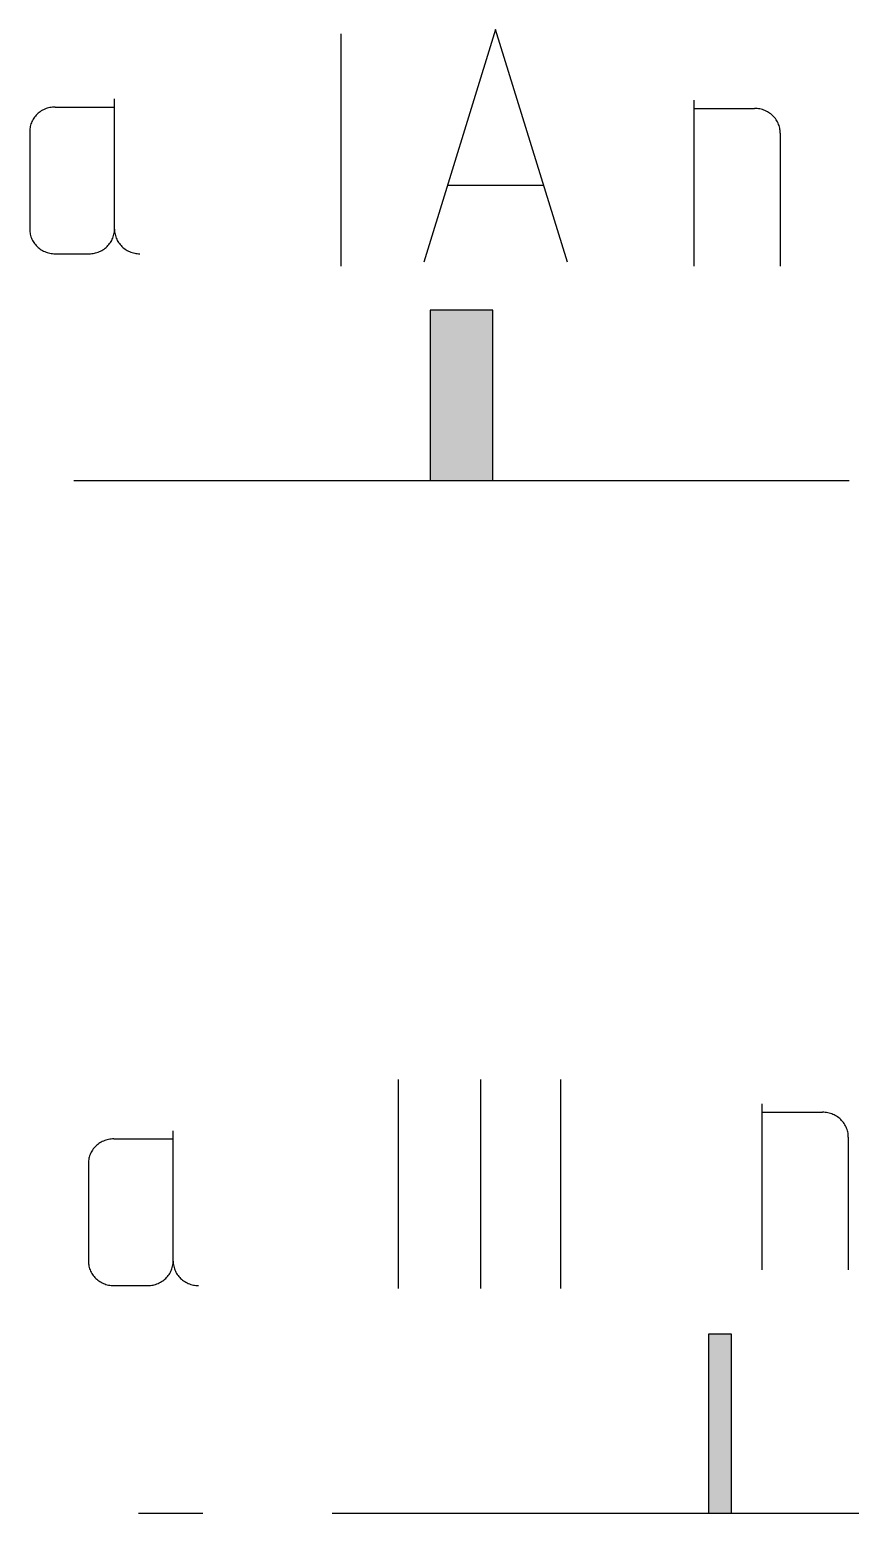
# Model space of a CAD drawing. Extents: x 8646 to 18206, y -17605 to -192.
# Drawn here: x 11062.112 to 11064.682, y -9044.799 to -9040.148 of the extents above; entities that cross this region are included whole.
import ezdxf

# ---------------------------------------------------------------- set-up
doc = ezdxf.new("R2010")
doc.units = 0
doc.layers.get('0').update_dxf_attribs({"linetype": 'CONTINUOUS'})

msp = doc.modelspace()

# ---------------------------------------------------------------- hatches: boundary and pattern name
at = {"linetype": 'CONTINUOUS'}
for points in [[(11063.3666, -9041.5609), (11063.3666, -9041.0277), (11063.5622, -9041.0277), (11063.5622, -9041.5609)], [(11064.238, -9044.799), (11064.238, -9044.2377), (11064.3098, -9044.2377), (11064.3098, -9044.799)]]:
    msp.add_hatch(color=8, dxfattribs=at).paths.add_polyline_path(points)

# ---------------------------------------------------------------- linework, layer by layer
at = {"color": 8, "linetype": 'CONTINUOUS'}
for p, q in [((11063.0863, -9040.1607), (11063.0863, -9040.8892)), ((11063.5714, -9040.1481), (11063.3465, -9040.8767)), ((11063.7962, -9040.8767), (11063.5714, -9040.1481)), ((11062.1452, -9040.4052), (11062.1419, -9040.4076)), ((11062.1486, -9040.403), (11062.1452, -9040.4052)), ((11062.1522, -9040.4008), (11062.1486, -9040.403)), ((11062.1558, -9040.3989), (11062.1522, -9040.4008)), ((11062.1596, -9040.3972), (11062.1558, -9040.3989)), ((11062.1634, -9040.3956), (11062.1596, -9040.3972)), ((11062.1674, -9040.3943), (11062.1634, -9040.3956)), ((11062.1714, -9040.3932), (11062.1674, -9040.3943)), ((11062.1754, -9040.3923), (11062.1714, -9040.3932)), ((11062.1795, -9040.3916), (11062.1754, -9040.3923)), ((11062.1837, -9040.3909), (11062.1795, -9040.3916)), ((11062.1878, -9040.3907), (11062.1837, -9040.3909)), ((11062.192, -9040.3906), (11062.1878, -9040.3907)), ((11062.192, -9040.3906), (11062.378, -9040.3906)), ((11062.378, -9040.7737), (11062.378, -9040.365)), ((11064.1924, -9040.3688), (11064.1924, -9040.8891)), ((11064.1924, -9040.3948), (11064.3818, -9040.3948)), ((11064.3861, -9040.3949), (11064.3818, -9040.3948)), ((11064.3903, -9040.3952), (11064.3861, -9040.3949)), ((11064.3945, -9040.3958), (11064.3903, -9040.3952)), ((11064.3987, -9040.3965), (11064.3945, -9040.3958)), ((11064.4028, -9040.3975), (11064.3987, -9040.3965)), ((11064.4069, -9040.3987), (11064.4028, -9040.3975)), ((11064.4109, -9040.4), (11064.4069, -9040.3987)), ((11064.4148, -9040.4016), (11064.4109, -9040.4)), ((11064.4187, -9040.4033), (11064.4148, -9040.4016)), ((11064.4224, -9040.4052), (11064.4187, -9040.4033)), ((11064.4261, -9040.4075), (11064.4224, -9040.4052)), ((11062.1141, -9040.4512), (11062.1133, -9040.4552)), ((11062.1151, -9040.4474), (11062.1141, -9040.4512)), ((11062.1161, -9040.4435), (11062.1151, -9040.4474)), ((11062.1176, -9040.4398), (11062.1161, -9040.4435)), ((11062.1192, -9040.436), (11062.1176, -9040.4398)), ((11062.121, -9040.4325), (11062.1192, -9040.436)), ((11062.123, -9040.4289), (11062.121, -9040.4325)), ((11062.1252, -9040.4255), (11062.123, -9040.4289)), ((11062.1275, -9040.4221), (11062.1252, -9040.4255)), ((11062.13, -9040.419), (11062.1275, -9040.4221)), ((11062.1328, -9040.4159), (11062.13, -9040.419)), ((11062.1356, -9040.413), (11062.1328, -9040.4159)), ((11062.1386, -9040.4103), (11062.1356, -9040.413)), ((11062.1419, -9040.4076), (11062.1386, -9040.4103)), ((11064.4295, -9040.4097), (11064.4261, -9040.4075)), ((11064.4328, -9040.4122), (11064.4295, -9040.4097)), ((11064.4362, -9040.4149), (11064.4328, -9040.4122)), ((11064.4392, -9040.4177), (11064.4362, -9040.4149)), ((11064.4421, -9040.4206), (11064.4392, -9040.4177)), ((11064.4449, -9040.4237), (11064.4421, -9040.4206)), ((11064.4475, -9040.4269), (11064.4449, -9040.4237)), ((11064.4499, -9040.4304), (11064.4475, -9040.4269)), ((11064.4521, -9040.4338), (11064.4499, -9040.4304)), ((11064.4541, -9040.4374), (11064.4521, -9040.4338)), ((11064.4559, -9040.4411), (11064.4541, -9040.4374)), ((11064.4576, -9040.4449), (11064.4559, -9040.4411)), ((11064.459, -9040.4487), (11064.4576, -9040.4449)), ((11064.4601, -9040.4527), (11064.459, -9040.4487)), ((11064.4611, -9040.4567), (11064.4601, -9040.4527)), ((11062.1124, -9040.4631), (11062.1123, -9040.4672)), ((11062.1123, -9040.4672), (11062.1123, -9040.7737)), ((11062.1127, -9040.4592), (11062.1124, -9040.4631)), ((11062.1133, -9040.4552), (11062.1127, -9040.4592)), ((11064.462, -9040.4607), (11064.4611, -9040.4567)), ((11064.4626, -9040.4647), (11064.462, -9040.4607)), ((11064.4628, -9040.4687), (11064.4626, -9040.4647)), ((11064.463, -9040.4728), (11064.4628, -9040.4687)), ((11064.463, -9040.4728), (11064.463, -9040.8891)), ((11063.4199, -9040.6358), (11063.7228, -9040.6358)), ((11062.1123, -9040.7737), (11062.1124, -9040.7777)), ((11062.1124, -9040.7777), (11062.1127, -9040.7817)), ((11062.3775, -9040.7817), (11062.3778, -9040.7777)), ((11062.3778, -9040.7777), (11062.378, -9040.7737)), ((11062.378, -9040.7737), (11062.378, -9040.7777)), ((11062.378, -9040.7777), (11062.3783, -9040.7817)), ((11062.1127, -9040.7817), (11062.1133, -9040.7857)), ((11062.1133, -9040.7857), (11062.1141, -9040.7896)), ((11062.1141, -9040.7896), (11062.1151, -9040.7935)), ((11062.1151, -9040.7935), (11062.1161, -9040.7974)), ((11062.1161, -9040.7974), (11062.1176, -9040.8012)), ((11062.1176, -9040.8012), (11062.1192, -9040.8049)), ((11062.1192, -9040.8049), (11062.121, -9040.8085)), ((11062.121, -9040.8085), (11062.123, -9040.812)), ((11062.123, -9040.812), (11062.1252, -9040.8154)), ((11062.1252, -9040.8154), (11062.1275, -9040.8188)), ((11062.1275, -9040.8188), (11062.13, -9040.8219)), ((11062.13, -9040.8219), (11062.1328, -9040.825)), ((11062.1328, -9040.825), (11062.1356, -9040.828)), ((11062.3546, -9040.828), (11062.3575, -9040.825)), ((11062.3575, -9040.825), (11062.3602, -9040.8219)), ((11062.3602, -9040.8219), (11062.3627, -9040.8188)), ((11062.3627, -9040.8188), (11062.3651, -9040.8154)), ((11062.3651, -9040.8154), (11062.3672, -9040.812)), ((11062.3672, -9040.812), (11062.3692, -9040.8085)), ((11062.3692, -9040.8085), (11062.371, -9040.8049)), ((11062.371, -9040.8049), (11062.3726, -9040.8012)), ((11062.3726, -9040.8012), (11062.3741, -9040.7974)), ((11062.3741, -9040.7974), (11062.3752, -9040.7935)), ((11062.3752, -9040.7935), (11062.3762, -9040.7896)), ((11062.3762, -9040.7896), (11062.377, -9040.7857)), ((11062.377, -9040.7857), (11062.3775, -9040.7817)), ((11062.3783, -9040.7817), (11062.3789, -9040.7857)), ((11062.3789, -9040.7857), (11062.3797, -9040.7896)), ((11062.3797, -9040.7896), (11062.3807, -9040.7935)), ((11062.3807, -9040.7935), (11062.3818, -9040.7974)), ((11062.3818, -9040.7974), (11062.3833, -9040.8012)), ((11062.3833, -9040.8012), (11062.3848, -9040.8049)), ((11062.3848, -9040.8049), (11062.3866, -9040.8085)), ((11062.3866, -9040.8085), (11062.3886, -9040.812)), ((11062.3886, -9040.812), (11062.3908, -9040.8154)), ((11062.3908, -9040.8154), (11062.3932, -9040.8188)), ((11062.3932, -9040.8188), (11062.3957, -9040.8219)), ((11062.3957, -9040.8219), (11062.3985, -9040.825)), ((11062.3985, -9040.825), (11062.4013, -9040.828)), ((11062.1356, -9040.828), (11062.1386, -9040.8306)), ((11062.1386, -9040.8306), (11062.1419, -9040.8333)), ((11062.1419, -9040.8333), (11062.1452, -9040.8357)), ((11062.1452, -9040.8357), (11062.1486, -9040.8379)), ((11062.1486, -9040.8379), (11062.1522, -9040.8401)), ((11062.1522, -9040.8401), (11062.1558, -9040.842)), ((11062.1558, -9040.842), (11062.1596, -9040.8437)), ((11062.1596, -9040.8437), (11062.1634, -9040.8452)), ((11062.1634, -9040.8452), (11062.1674, -9040.8466)), ((11062.1674, -9040.8466), (11062.1714, -9040.8478)), ((11062.1714, -9040.8478), (11062.1754, -9040.8487)), ((11062.1754, -9040.8487), (11062.1795, -9040.8494)), ((11062.1795, -9040.8494), (11062.1837, -9040.8499)), ((11062.1837, -9040.8499), (11062.1878, -9040.8503)), ((11062.1878, -9040.8503), (11062.192, -9040.8504)), ((11062.192, -9040.8504), (11062.2983, -9040.8504)), ((11062.2983, -9040.8504), (11062.3024, -9040.8503)), ((11062.3024, -9040.8503), (11062.3066, -9040.8499)), ((11062.3066, -9040.8499), (11062.3107, -9040.8494)), ((11062.3107, -9040.8494), (11062.3149, -9040.8487)), ((11062.3149, -9040.8487), (11062.3188, -9040.8478)), ((11062.3188, -9040.8478), (11062.3229, -9040.8466)), ((11062.3229, -9040.8466), (11062.3268, -9040.8452)), ((11062.3268, -9040.8452), (11062.3307, -9040.8437)), ((11062.3307, -9040.8437), (11062.3345, -9040.842)), ((11062.3345, -9040.842), (11062.3381, -9040.8401)), ((11062.3381, -9040.8401), (11062.3417, -9040.8379)), ((11062.3417, -9040.8379), (11062.3451, -9040.8357)), ((11062.3451, -9040.8357), (11062.3484, -9040.8333)), ((11062.3484, -9040.8333), (11062.3516, -9040.8306)), ((11062.3516, -9040.8306), (11062.3546, -9040.828)), ((11062.4013, -9040.828), (11062.4043, -9040.8306)), ((11062.4043, -9040.8306), (11062.4075, -9040.8333)), ((11062.4075, -9040.8333), (11062.4108, -9040.8357)), ((11062.4108, -9040.8357), (11062.4143, -9040.8379)), ((11062.4143, -9040.8379), (11062.4178, -9040.8401)), ((11062.4178, -9040.8401), (11062.4215, -9040.842)), ((11062.4215, -9040.842), (11062.4253, -9040.8437)), ((11062.4253, -9040.8437), (11062.4291, -9040.8452)), ((11062.4291, -9040.8452), (11062.433, -9040.8466)), ((11062.433, -9040.8466), (11062.437, -9040.8478)), ((11062.437, -9040.8478), (11062.4411, -9040.8487)), ((11062.4411, -9040.8487), (11062.4451, -9040.8494)), ((11062.4451, -9040.8494), (11062.4493, -9040.8499)), ((11062.4493, -9040.8499), (11062.4534, -9040.8503)), ((11062.4534, -9040.8503), (11062.4576, -9040.8504)), ((11063.5622, -9041.0277), (11063.3666, -9041.0277)), ((11063.3666, -9041.0277), (11063.3666, -9041.5609)), ((11063.5622, -9041.5609), (11063.5622, -9041.0277)), ((11062.2501, -9041.5609), (11064.6787, -9041.5609)), ((11063.3666, -9041.5609), (11063.5622, -9041.5609)), ((11063.2661, -9043.4389), (11063.2661, -9044.0946)), ((11063.5245, -9043.4389), (11063.5245, -9044.0946)), ((11063.7749, -9043.4389), (11063.7749, -9044.0946)), ((11064.4054, -9043.5157), (11064.4054, -9044.036)), ((11064.4054, -9043.5416), (11064.5948, -9043.5416)), ((11064.599, -9043.5418), (11064.5948, -9043.5416)), ((11064.6032, -9043.5421), (11064.599, -9043.5418)), ((11064.6074, -9043.5427), (11064.6032, -9043.5421)), ((11064.6116, -9043.5434), (11064.6074, -9043.5427)), ((11064.6158, -9043.5444), (11064.6116, -9043.5434)), ((11064.6199, -9043.5456), (11064.6158, -9043.5444)), ((11064.6239, -9043.5469), (11064.6199, -9043.5456)), ((11064.6278, -9043.5485), (11064.6239, -9043.5469)), ((11064.6316, -9043.5502), (11064.6278, -9043.5485)), ((11064.6353, -9043.5521), (11064.6316, -9043.5502)), ((11064.639, -9043.5544), (11064.6353, -9043.5521)), ((11064.6425, -9043.5566), (11064.639, -9043.5544)), ((11064.6458, -9043.5591), (11064.6425, -9043.5566)), ((11064.6491, -9043.5617), (11064.6458, -9043.5591)), ((11064.6522, -9043.5646), (11064.6491, -9043.5617)), ((11064.6551, -9043.5675), (11064.6522, -9043.5646)), ((11064.6579, -9043.5706), (11064.6551, -9043.5675)), ((11062.5616, -9044.0085), (11062.5616, -9043.5997)), ((11064.6604, -9043.5738), (11064.6579, -9043.5706)), ((11064.6629, -9043.5773), (11064.6604, -9043.5738)), ((11064.6651, -9043.5807), (11064.6629, -9043.5773)), ((11064.6671, -9043.5843), (11064.6651, -9043.5807)), ((11064.6689, -9043.588), (11064.6671, -9043.5843)), ((11064.6705, -9043.5918), (11064.6689, -9043.588)), ((11064.672, -9043.5956), (11064.6705, -9043.5918)), ((11064.6731, -9043.5996), (11064.672, -9043.5956)), ((11064.6741, -9043.6035), (11064.6731, -9043.5996)), ((11064.675, -9043.6075), (11064.6741, -9043.6035)), ((11064.6755, -9043.6116), (11064.675, -9043.6075)), ((11064.6758, -9043.6156), (11064.6755, -9043.6116)), ((11064.6759, -9043.6197), (11064.6758, -9043.6156)), ((11062.3089, -9043.6603), (11062.3066, -9043.6637)), ((11062.3112, -9043.6569), (11062.3089, -9043.6603)), ((11062.3137, -9043.6538), (11062.3112, -9043.6569)), ((11062.3165, -9043.6507), (11062.3137, -9043.6538)), ((11062.3193, -9043.6477), (11062.3165, -9043.6507)), ((11062.3223, -9043.6451), (11062.3193, -9043.6477)), ((11062.3256, -9043.6424), (11062.3223, -9043.6451)), ((11062.3288, -9043.6399), (11062.3256, -9043.6424)), ((11062.3323, -9043.6378), (11062.3288, -9043.6399)), ((11062.3359, -9043.6355), (11062.3323, -9043.6378)), ((11062.3394, -9043.6337), (11062.3359, -9043.6355)), ((11062.3433, -9043.632), (11062.3394, -9043.6337)), ((11062.3471, -9043.6304), (11062.3433, -9043.632)), ((11062.351, -9043.6291), (11062.3471, -9043.6304)), ((11062.355, -9043.6279), (11062.351, -9043.6291)), ((11062.3591, -9043.627), (11062.355, -9043.6279)), ((11062.3631, -9043.6263), (11062.3591, -9043.627)), ((11062.3673, -9043.6257), (11062.3631, -9043.6263)), ((11062.3715, -9043.6254), (11062.3673, -9043.6257)), ((11062.3757, -9043.6253), (11062.3715, -9043.6254)), ((11062.3757, -9043.6253), (11062.5616, -9043.6253)), ((11064.6759, -9043.6197), (11064.6759, -9044.036)), ((11062.2961, -9043.6979), (11062.296, -9043.702)), ((11062.296, -9043.702), (11062.296, -9044.0085)), ((11062.2964, -9043.694), (11062.2961, -9043.6979)), ((11062.297, -9043.69), (11062.2964, -9043.694)), ((11062.2978, -9043.686), (11062.297, -9043.69)), ((11062.2987, -9043.6822), (11062.2978, -9043.686)), ((11062.2998, -9043.6782), (11062.2987, -9043.6822)), ((11062.3013, -9043.6745), (11062.2998, -9043.6782)), ((11062.3029, -9043.6708), (11062.3013, -9043.6745)), ((11062.3047, -9043.6672), (11062.3029, -9043.6708)), ((11062.3066, -9043.6637), (11062.3047, -9043.6672)), ((11062.296, -9044.0085), (11062.2961, -9044.0125)), ((11062.2961, -9044.0125), (11062.2964, -9044.0165)), ((11062.2964, -9044.0165), (11062.297, -9044.0205)), ((11062.297, -9044.0205), (11062.2978, -9044.0244)), ((11062.2978, -9044.0244), (11062.2987, -9044.0283)), ((11062.2987, -9044.0283), (11062.2998, -9044.0321)), ((11062.2998, -9044.0321), (11062.3013, -9044.0359)), ((11062.5563, -9044.0359), (11062.5577, -9044.0321)), ((11062.5577, -9044.0321), (11062.5589, -9044.0283)), ((11062.5589, -9044.0283), (11062.5599, -9044.0244)), ((11062.5599, -9044.0244), (11062.5606, -9044.0205)), ((11062.5606, -9044.0205), (11062.5612, -9044.0165)), ((11062.5612, -9044.0165), (11062.5615, -9044.0125)), ((11062.5615, -9044.0125), (11062.5616, -9044.0085)), ((11062.5616, -9044.0085), (11062.5617, -9044.0125)), ((11062.5617, -9044.0125), (11062.562, -9044.0165)), ((11062.562, -9044.0165), (11062.5626, -9044.0205)), ((11062.5626, -9044.0205), (11062.5634, -9044.0244)), ((11062.5634, -9044.0244), (11062.5643, -9044.0283)), ((11062.5643, -9044.0283), (11062.5655, -9044.0321)), ((11062.5655, -9044.0321), (11062.567, -9044.0359)), ((11062.3013, -9044.0359), (11062.3029, -9044.0397)), ((11062.3029, -9044.0397), (11062.3047, -9044.0432)), ((11062.3047, -9044.0432), (11062.3066, -9044.0468)), ((11062.3066, -9044.0468), (11062.3089, -9044.0502)), ((11062.3089, -9044.0502), (11062.3112, -9044.0536)), ((11062.3112, -9044.0536), (11062.3137, -9044.0567)), ((11062.3137, -9044.0567), (11062.3165, -9044.0598)), ((11062.3165, -9044.0598), (11062.3193, -9044.0627)), ((11062.3193, -9044.0627), (11062.3223, -9044.0654)), ((11062.3223, -9044.0654), (11062.3256, -9044.0681)), ((11062.3256, -9044.0681), (11062.3288, -9044.0705)), ((11062.3288, -9044.0705), (11062.3323, -9044.0727)), ((11062.3323, -9044.0727), (11062.3359, -9044.0748)), ((11062.3359, -9044.0748), (11062.3394, -9044.0768)), ((11062.3394, -9044.0768), (11062.3433, -9044.0785)), ((11062.3433, -9044.0785), (11062.3471, -9044.08)), ((11062.3471, -9044.08), (11062.351, -9044.0814)), ((11062.5066, -9044.0814), (11062.5105, -9044.08)), ((11062.5105, -9044.08), (11062.5143, -9044.0785)), ((11062.5143, -9044.0785), (11062.5182, -9044.0768)), ((11062.5182, -9044.0768), (11062.5217, -9044.0748)), ((11062.5217, -9044.0748), (11062.5254, -9044.0727)), ((11062.5254, -9044.0727), (11062.5288, -9044.0705)), ((11062.5288, -9044.0705), (11062.532, -9044.0681)), ((11062.532, -9044.0681), (11062.5353, -9044.0654)), ((11062.5353, -9044.0654), (11062.5383, -9044.0627)), ((11062.5383, -9044.0627), (11062.5412, -9044.0598)), ((11062.5412, -9044.0598), (11062.5439, -9044.0567)), ((11062.5439, -9044.0567), (11062.5464, -9044.0536)), ((11062.5464, -9044.0536), (11062.5488, -9044.0502)), ((11062.5488, -9044.0502), (11062.5509, -9044.0468)), ((11062.5509, -9044.0468), (11062.5529, -9044.0432)), ((11062.5529, -9044.0432), (11062.5547, -9044.0397)), ((11062.5547, -9044.0397), (11062.5563, -9044.0359)), ((11062.567, -9044.0359), (11062.5685, -9044.0397)), ((11062.5685, -9044.0397), (11062.5703, -9044.0432)), ((11062.5703, -9044.0432), (11062.5722, -9044.0468)), ((11062.5722, -9044.0468), (11062.5745, -9044.0502)), ((11062.5745, -9044.0502), (11062.5769, -9044.0536)), ((11062.5769, -9044.0536), (11062.5794, -9044.0567)), ((11062.5794, -9044.0567), (11062.5821, -9044.0598)), ((11062.5821, -9044.0598), (11062.585, -9044.0627)), ((11062.585, -9044.0627), (11062.588, -9044.0654)), ((11062.588, -9044.0654), (11062.5912, -9044.0681)), ((11062.5912, -9044.0681), (11062.5944, -9044.0705)), ((11062.5944, -9044.0705), (11062.5979, -9044.0727)), ((11062.5979, -9044.0727), (11062.6015, -9044.0748)), ((11062.6015, -9044.0748), (11062.6052, -9044.0768)), ((11062.6052, -9044.0768), (11062.609, -9044.0785)), ((11062.609, -9044.0785), (11062.6127, -9044.08)), ((11062.6127, -9044.08), (11062.6166, -9044.0814)), ((11062.351, -9044.0814), (11062.355, -9044.0825)), ((11062.355, -9044.0825), (11062.3591, -9044.0834)), ((11062.3591, -9044.0834), (11062.3631, -9044.0841)), ((11062.3631, -9044.0841), (11062.3673, -9044.0847)), ((11062.3673, -9044.0847), (11062.3715, -9044.085)), ((11062.3715, -9044.085), (11062.3757, -9044.0851)), ((11062.3757, -9044.0851), (11062.482, -9044.0851)), ((11062.482, -9044.0851), (11062.4861, -9044.085)), ((11062.4861, -9044.085), (11062.4903, -9044.0847)), ((11062.4903, -9044.0847), (11062.4944, -9044.0841)), ((11062.4944, -9044.0841), (11062.4985, -9044.0834)), ((11062.4985, -9044.0834), (11062.5025, -9044.0825)), ((11062.5025, -9044.0825), (11062.5066, -9044.0814)), ((11062.6166, -9044.0814), (11062.6207, -9044.0825)), ((11062.6207, -9044.0825), (11062.6248, -9044.0834)), ((11062.6248, -9044.0834), (11062.6288, -9044.0841)), ((11062.6288, -9044.0841), (11062.633, -9044.0847)), ((11062.633, -9044.0847), (11062.6371, -9044.085)), ((11062.6371, -9044.085), (11062.6413, -9044.0851)), ((11064.3098, -9044.2377), (11064.238, -9044.2377)), ((11064.238, -9044.2377), (11064.238, -9044.799)), ((11064.3098, -9044.799), (11064.3098, -9044.2377)), ((11062.4525, -9044.799), (11062.6549, -9044.799)), ((11063.0596, -9044.799), (11065.4882, -9044.799)), ((11064.238, -9044.799), (11064.3098, -9044.799))]:
    msp.add_line(p, q, dxfattribs=at)

doc.saveas('drawing.dxf')
